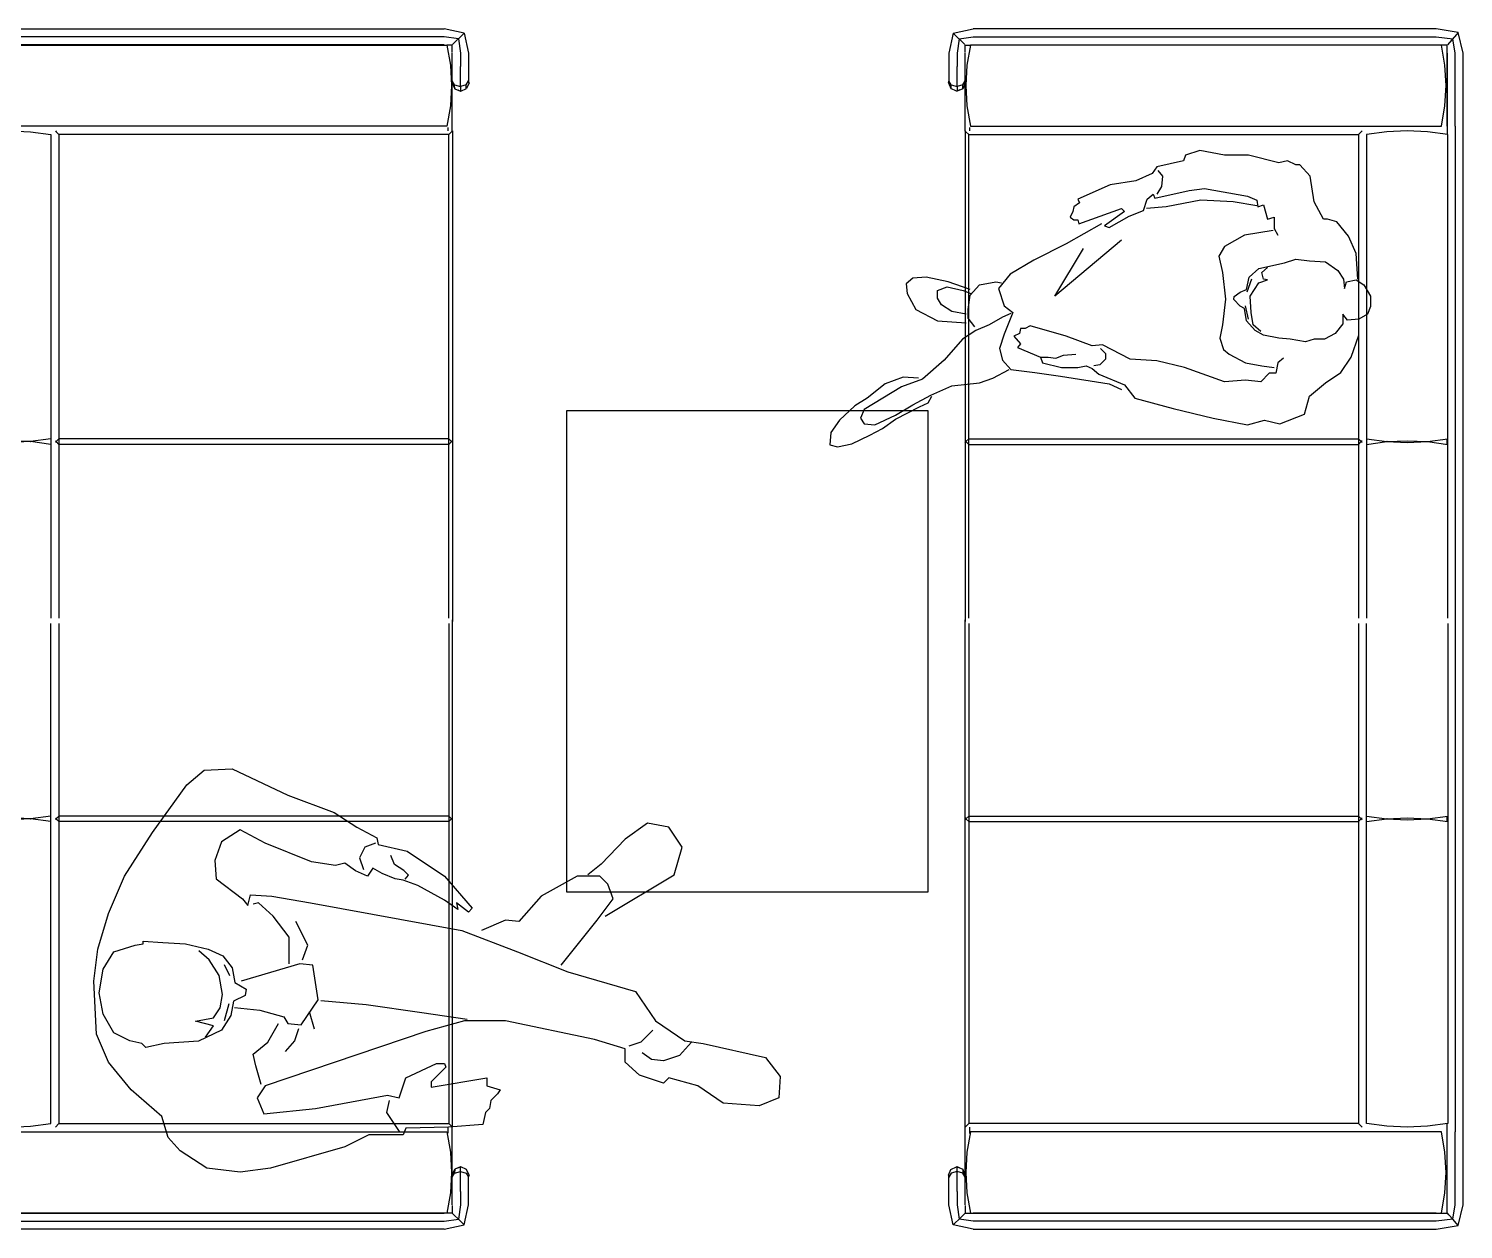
# Model space of a CAD drawing. Header units: millimetres. Extents: x 1531071 to 1560283, y -701792 to -691067.
# Drawn here: x 1545636.6 to 1545875, y -696972 to -696772.5 of the extents above; entities that cross this region are included whole.
import ezdxf

# ---------------------------------------------------------------- set-up
doc = ezdxf.new("R2010")
doc.units = ezdxf.units.MM
doc.header["$LTSCALE"] = 20
doc.header["$MEASUREMENT"] = 0
doc.layers.add('mebel', color=21, linetype='Continuous')
doc.layers.add('PLEPO', color=8, linetype='Continuous')
doc.layers.add('wall ext', color=30, linetype='Continuous', lineweight=30)

# ---------------------------------------------------------------- blocks, each defined once
blk = doc.blocks.new('werr')
at = {"layer": 'mebel'}
for p, q in [((1475475.3, -813349.8), (1475511.7, -813343.3)), ((1475511.7, -813343.3), (1476281.1, -813343.3)), ((1476314.3, -813350.7), (1476281.1, -813343.3)), ((1475466.6, -813383.8), (1475475.3, -813349.8)), ((1475475.3, -813349.8), (1475477.9, -813352.8)), ((1475477.9, -813352.8), (1475493, -813370.2)), ((1475480.1, -813383.9), (1475484.2, -813360)), ((1475511.6, -813356.8), (1475484.2, -813360)), ((1476281, -813356.8), (1475511.6, -813356.8)), ((1476304.7, -813360.2), (1476281, -813356.8)), ((1476311.5, -813353.5), (1476295.2, -813369.8)), ((1476304.7, -813360.2), (1476308.1, -813383.9)), ((1476311.5, -813353.5), (1476314.3, -813350.7)), ((1476314.3, -813350.7), (1476321.6, -813383.9)), ((1475466.6, -813505.5), (1475466.6, -813383.8)), ((1475480.1, -813505.5), (1475480.1, -813383.9)), ((1475493.6, -813383.9), (1475493.6, -813505.5)), ((1475493.7, -813370.4), (1475502.8, -813370.4)), ((1475493.7, -813505.5), (1475493.7, -813370.4)), ((1475497.1, -813404.1), (1475502.8, -813370.4)), ((1475502.8, -813370.4), (1476285.7, -813370.4)), ((1476281, -813370.3), (1475511.6, -813370.3)), ((1476294.6, -813370.4), (1476285.7, -813370.4)), ((1476285.7, -813370.4), (1476291.5, -813404.1)), ((1476294.6, -813382.8), (1476294.6, -813370.4)), ((1476294.6, -813430), (1476294.6, -813383.8)), ((1476308.1, -813383.9), (1476308.1, -813406.4)), ((1476321.6, -813383.9), (1476321.6, -813395.1)), ((1475495.2, -813437.9), (1475497.1, -813404.1)), ((1476291.5, -813404.1), (1476293.4, -813437.9)), ((1476308.1, -813439.6), (1476308.1, -813406.4)), ((1476321.6, -813395.1), (1476321.6, -813406.4)), ((1476321.6, -813406.4), (1476321.6, -813430)), ((1475497.1, -813471.7), (1475495.2, -813437.9)), ((1476293.4, -813437.9), (1476291.5, -813471.7)), ((1476294.6, -813430), (1476294.6, -813433.4)), ((1476298.5, -813436.8), (1476294.6, -813430)), ((1476294.6, -813433.4), (1476298.6, -813443)), ((1476294.6, -813433.5), (1476298.6, -813443)), ((1476294.6, -813513), (1476294.6, -813433.5)), ((1476298.5, -813436.8), (1476308.1, -813439.6)), ((1476298.6, -813443), (1476298.5, -813436.8)), ((1476317.6, -813436.8), (1476308.1, -813439.6)), ((1476317.6, -813436.8), (1476321.6, -813430)), ((1476317.7, -813442.9), (1476317.6, -813436.8)), ((1476322.4, -813433.4), (1476318.5, -813442.9)), ((1476321.6, -813430), (1476321.6, -813433.4)), ((1476322.4, -813433.4), (1476321.6, -813431.3)), ((1476321.6, -813433.4), (1476322.4, -813433.4)), ((1476298.6, -813443), (1476308.1, -813446.9)), ((1476303.8, -813445.1), (1476308.1, -813446.9)), ((1476308.1, -813439.6), (1476308.1, -813446.9)), ((1476308.1, -813446.9), (1476308.2, -813446.9)), ((1476308.1, -813446.9), (1476309, -813446.9)), ((1476309, -813446.9), (1476318.5, -813442.9)), ((1476318.5, -813442.9), (1476317.7, -813442.9)), ((1475502.8, -813505.5), (1475497.1, -813471.7)), ((1476291.5, -813471.7), (1476285.7, -813505.5)), ((1475466.6, -815176.2), (1475466.6, -813505.5)), ((1475480.1, -813505.5), (1475480.1, -815176.2)), ((1475493.7, -813505.5), (1475493.7, -813518.8)), ((1476285.7, -813505.5), (1475502.8, -813505.5)), ((1476287.4, -813507.7), (1476287.4, -813513)), ((1475492.3, -813519), (1475526.1, -813514.5)), ((1475492.3, -814322.6), (1475492.3, -813519)), ((1475526.1, -813514.5), (1475559.9, -813513)), ((1475559.9, -813513), (1475593.7, -813514.5)), ((1475593.7, -813514.5), (1475627.5, -813519)), ((1475627.5, -813519), (1475627.5, -814322.6)), ((1475634.9, -813513), (1475636.4, -813514.5)), ((1475636.4, -813514.5), (1475640.9, -813519)), ((1476288.7, -813519), (1475640.9, -813519)), ((1475640.9, -813519), (1475640.9, -814322.6)), ((1476288.7, -813519), (1476293.2, -813514.5)), ((1476288.7, -814322.6), (1476288.7, -813519)), ((1476293.2, -813514.5), (1476294.7, -813513)), ((1476294.7, -813513), (1476294.7, -814328.5)), ((1475526.1, -814029.4), (1475492.3, -814024.9)), ((1475526.1, -814029.5), (1475492.3, -814034)), ((1475493.7, -814033.8), (1475493.7, -814025.1)), ((1475559.9, -814028), (1475526.1, -814029.5)), ((1475559.9, -814030.9), (1475526.1, -814029.4)), ((1475593.7, -814029.5), (1475559.9, -814028)), ((1475593.7, -814029.4), (1475559.9, -814030.9)), ((1475593, -814029.5), (1475593.7, -814029.4)), ((1475593.7, -814029.5), (1475593, -814029.5)), ((1475627.5, -814024.9), (1475593.7, -814029.4)), ((1475627.4, -814034), (1475593.7, -814029.5)), ((1475634.9, -814028), (1475636.4, -814029.5)), ((1475636.4, -814029.4), (1475634.9, -814030.9)), ((1475640.9, -814024.9), (1475636.4, -814029.4)), ((1475636.4, -814029.5), (1475640.9, -814034)), ((1476288.7, -814024.9), (1475640.9, -814024.9)), ((1476288.7, -814034), (1475640.9, -814034)), ((1476293.2, -814029.4), (1476288.7, -814024.9)), ((1476293.2, -814029.5), (1476288.7, -814034)), ((1476294.7, -814028), (1476293.2, -814029.5)), ((1476294.7, -814030.9), (1476293.2, -814029.4)), ((1475492.3, -814331.6), (1475492.3, -815162.7)), ((1475627.4, -815162.7), (1475627.4, -814331.6)), ((1475640.9, -814331.6), (1475640.9, -815162.7)), ((1476288.7, -814331.6), (1476288.7, -815162.7)), ((1476294.7, -815168.7), (1476294.7, -814325.6)), ((1475526.1, -814656.2), (1475492.3, -814651.7)), ((1475493.7, -814660.6), (1475493.7, -814651.9)), ((1475559.9, -814654.8), (1475526.1, -814656.3)), ((1475593.7, -814656.3), (1475559.9, -814654.8)), ((1475627.5, -814651.7), (1475593.7, -814656.2)), ((1475634.9, -814654.8), (1475636.4, -814656.3)), ((1475640.9, -814651.7), (1475636.4, -814656.2)), ((1476288.7, -814651.7), (1475640.9, -814651.7)), ((1476293.2, -814656.2), (1476288.7, -814651.7)), ((1476294.7, -814654.8), (1476293.2, -814656.3)), ((1475526.1, -814656.3), (1475492.3, -814660.7)), ((1475559.9, -814657.7), (1475526.1, -814656.2)), ((1475593.7, -814656.2), (1475559.9, -814657.7)), ((1475593, -814656.2), (1475593.7, -814656.2)), ((1475593.7, -814656.3), (1475593, -814656.2)), ((1475627.4, -814660.7), (1475593.7, -814656.3)), ((1475636.4, -814656.2), (1475634.9, -814657.7)), ((1475636.4, -814656.3), (1475640.9, -814660.7)), ((1476288.7, -814660.7), (1475640.9, -814660.7)), ((1476293.2, -814656.3), (1476288.7, -814660.7)), ((1476294.7, -814657.7), (1476293.2, -814656.2)), ((1475466.6, -815297.9), (1475466.6, -815176.3)), ((1475480.1, -815297.9), (1475480.1, -815176.3)), ((1475492.3, -815162.7), (1475526.1, -815167.2)), ((1475493.6, -815297.8), (1475493.6, -815176.3)), ((1475493.7, -815176.2), (1475493.7, -815162.9)), ((1475493.7, -815311.4), (1475493.7, -815176.2)), ((1475497.1, -815210), (1475502.8, -815176.2)), ((1475502.8, -815176.2), (1476285.7, -815176.2)), ((1475526.1, -815167.2), (1475559.9, -815168.7)), ((1475559.9, -815168.7), (1475593.7, -815167.2)), ((1475593.7, -815167.2), (1475627.4, -815162.7)), ((1475634.9, -815168.7), (1475640.9, -815162.7)), ((1475640.9, -815162.7), (1476288.7, -815162.7)), ((1476285.7, -815176.2), (1476291.5, -815210)), ((1476287.4, -815178.5), (1476286.1, -815178.5)), ((1476287.4, -815168.7), (1476287.4, -815178.5)), ((1476288.7, -815162.7), (1476294.7, -815168.7)), ((1476294.6, -815248.2), (1476294.6, -815168.7)), ((1475495.2, -815243.8), (1475497.1, -815210)), ((1476291.5, -815210), (1476293.4, -815243.8)), ((1475497.1, -815277.6), (1475495.2, -815243.8)), ((1476293.4, -815243.8), (1476291.5, -815277.6)), ((1476294.6, -815248.3), (1476298.6, -815238.7)), ((1476294.6, -815251.7), (1476298.5, -815245)), ((1476294.6, -815297.9), (1476294.6, -815248.3)), ((1476298.6, -815238.7), (1476298.5, -815245)), ((1476298.5, -815245), (1476308.1, -815242.2)), ((1476308.1, -815234.8), (1476298.6, -815238.7)), ((1476303.9, -815236.5), (1476308.1, -815234.8)), ((1476308.1, -815234.8), (1476308.2, -815234.8)), ((1476309, -815234.8), (1476308.1, -815234.8)), ((1476308.1, -815242.2), (1476308.1, -815234.8)), ((1476308.1, -815242.2), (1476317.6, -815245)), ((1476308.1, -815275.3), (1476308.1, -815242.2)), ((1476318.5, -815238.8), (1476309, -815234.8)), ((1476317.6, -815245), (1476321.6, -815251.7)), ((1476318.5, -815238.8), (1476317.7, -815238.8)), ((1476322.4, -815248.4), (1476318.5, -815238.8)), ((1476322.4, -815248.4), (1476321.6, -815250.4)), ((1476321.6, -815248.4), (1476322.4, -815248.4)), ((1476321.6, -815251.7), (1476321.6, -815248.4)), ((1476321.6, -815297.8), (1476321.6, -815251.7)), ((1475475.3, -815332), (1475466.6, -815297.9)), ((1475484.2, -815321.7), (1475480.1, -815297.9)), ((1475502.8, -815311.4), (1475497.1, -815277.6)), ((1476291.5, -815277.6), (1476285.7, -815311.4)), ((1476294.6, -815298.9), (1476294.6, -815311.4)), ((1476308.1, -815297.9), (1476304.7, -815321.5)), ((1476308.1, -815275.3), (1476308.1, -815297.9)), ((1476314.3, -815331), (1476321.6, -815297.8)), ((1475477.9, -815329), (1475484.2, -815321.7)), ((1475490.4, -815314.5), (1475484.2, -815321.7)), ((1475484.2, -815321.7), (1475511.6, -815324.9)), ((1475490.4, -815314.5), (1475493, -815311.5)), ((1476294.6, -815311.4), (1475493.7, -815311.4)), ((1476285.7, -815311.4), (1475502.8, -815311.4)), ((1475511.6, -815311.4), (1476281, -815311.4)), ((1476281, -815324.9), (1476304.7, -815321.5)), ((1476298, -815314.7), (1476295.2, -815311.9)), ((1476304.7, -815321.5), (1476298, -815314.7)), ((1476304.7, -815321.5), (1476311.5, -815328.2)), ((1475475.3, -815332), (1475477.9, -815329)), ((1475511.7, -815338.4), (1475475.3, -815332)), ((1475511.6, -815324.9), (1476281, -815324.9)), ((1476281.1, -815338.4), (1475511.7, -815338.4)), ((1476281.1, -815338.4), (1476314.3, -815331)), ((1476314.3, -815331), (1476311.5, -815328.2))]:
    blk.add_line(p, q, dxfattribs=at)

msp = doc.modelspace()

# ---------------------------------------------------------------- linework, layer by layer
at = {"ltscale": 0.5}
msp.add_lwpolyline([(1545786.03, -696835.91), (1545786.03, -696915.91), (1545726.03, -696915.91), (1545726.03, -696835.91)], close=True, dxfattribs=at)
at = {"layer": 'PLEPO', "color": 1}
for p, q in [((1545824.25, -696796.01, -45.43), (1545825.04, -696796.96, -45.43)), ((1545824.88, -696798.7, -45.43), (1545824.09, -696799.97, -45.43)), ((1545825.04, -696796.96, -45.43), (1545824.88, -696798.7, -45.43)), ((1545839.83, -696814.05, -45.43), (1545839.06, -696816.23, -45.43)), ((1545838.75, -696818.49, -45.43), (1545839.29, -696820.74, -45.43)), ((1545804.76, -696827.03, -45.43), (1545806.03, -696827.03, -45.43)), ((1545806.03, -696827.03, -45.43), (1545807.3, -696827.19, -45.43)), ((1545807.3, -696827.19, -45.43), (1545808.57, -696826.72, -45.43)), ((1545808.57, -696826.72, -45.43), (1545810.62, -696826.56, -45.43)), ((1545815.54, -696827.35, -45.43), (1545814.59, -696828.3, -45.43)), ((1545814.74, -696825.61, -45.43), (1545815.54, -696826.4, -45.43)), ((1545815.54, -696826.4, -45.43), (1545815.54, -696827.35, -45.43)), ((1545814.59, -696828.3, -45.43), (1545813.63, -696828.46, -45.43)), ((1545697.36, -696911.33, -45.43), (1545696.8, -696909.87, -45.43)), ((1545698.93, -696912.33, -45.43), (1545697.36, -696911.33, -45.43)), ((1545699.71, -696913.11, -45.43), (1545698.93, -696912.33, -45.43)), ((1545699.15, -696913.79, -45.43), (1545699.71, -696913.11, -45.43)), ((1545670.04, -696929.82, -45.43), (1545669.15, -696928.03, -45.43)), ((1545669.15, -696937.27, -45.43), (1545669.89, -696934.44, -45.43)), ((1545692.67, -696934.68, -45.43), (1545685.17, -696934.02, -45.43)), ((1545701.94, -696936, -45.43), (1545692.67, -696934.68, -45.43)), ((1545709.44, -696937.1, -45.43), (1545701.94, -696936, -45.43))]:
    msp.add_line(p, q, dxfattribs=at)
at = {"layer": 'PLEPO', "color": 1, "elevation": -45.43}
for points in [[(1545857.52, -696814.05), (1545857.2, -696809.78), (1545855.93, -696806.93), (1545854.03, -696804.56), (1545852.45, -696804.08), (1545851.81, -696804.08), (1545850.23, -696801.23), (1545849.6, -696796.96), (1545847.85, -696795.06), (1545847.22, -696795.06), (1545845.79, -696794.43), (1545844.37, -696794.74), (1545839.3, -696793.48), (1545835.34, -696793.48), (1545831.22, -696792.69), (1545828.84, -696793.48), (1545828.53, -696794.43), (1545824.09, -696795.38), (1545823.3, -696796.49), (1545820.6, -696797.75), (1545816.33, -696798.38), (1545810.94, -696800.76), (1545811.26, -696801.39), (1545810.31, -696802.03), (1545810.15, -696802.82), (1545809.67, -696803.77), (1545810.31, -696804.24), (1545810.94, -696804.24), (1545811.1, -696804.87), (1545818.23, -696802.34), (1545818.7, -696802.82), (1545815.38, -696805.19), (1545816.17, -696805.51), (1545819.5, -696803.61), (1545821.87, -696802.66), (1545822.51, -696800.76), (1545823.46, -696799.97), (1545823.77, -696800.6), (1545829.48, -696799.33), (1545832.01, -696799.02), (1545839.14, -696800.28), (1545840.72, -696800.92), (1545840.88, -696802.03), (1545841.83, -696801.71), (1545842.47, -696804.08), (1545843.58, -696803.77), (1545843.58, -696805.67), (1545844.21, -696806.77)], [(1545840.72, -696801.87), (1545836.76, -696801.23), (1545831.38, -696800.92), (1545825.67, -696802.03), (1545822.35, -696802.34)], [(1545814.9, -696804.87), (1545809.04, -696808.2), (1545803.65, -696810.89), (1545799.69, -696813.26), (1545797.79, -696815.64), (1545798.74, -696818.49), (1545800.17, -696819.59), (1545798.74, -696823.23), (1545797.95, -696825.61), (1545798.43, -696827.51), (1545799.85, -696829.09), (1545803.81, -696829.57), (1545808.09, -696830.2), (1545816.17, -696831.47), (1545818.23, -696832.42)], [(1545843.42, -696805.98), (1545838.66, -696806.77), (1545835.34, -696808.67), (1545834.39, -696810.26), (1545835.02, -696812.95), (1545835.5, -696817.38), (1545835.02, -696821.65), (1545834.55, -696823.87), (1545835.18, -696825.77), (1545836.13, -696826.56), (1545838.82, -696827.98), (1545841.52, -696828.46), (1545843.58, -696828.77)], [(1545818.23, -696807.57), (1545807.14, -696816.9), (1545811.89, -696808.99)], [(1545841.36, -696822.76), (1545840.09, -696821.65), (1545839.77, -696819.59), (1545839.61, -696816.9), (1545841.04, -696814.69), (1545842.47, -696814.21), (1545841.83, -696814.05), (1545841.52, -696812.95), (1545842.47, -696812.16)], [(1545793.04, -696815.8), (1545789.4, -696814.53), (1545785.75, -696813.74), (1545783.54, -696813.9), (1545782.43, -696814.85), (1545782.58, -696816.43), (1545784.01, -696819.12), (1545787.65, -696821.02), (1545792.41, -696821.34)], [(1545792.41, -696819.91), (1545790.03, -696819.44), (1545788.29, -696818.33), (1545787.65, -696817.22), (1545787.65, -696815.95), (1545789.24, -696815.32), (1545791.93, -696815.95), (1545793.2, -696816.43)], [(1545793.83, -696821.97), (1545792.72, -696820.54), (1545792.72, -696819.12), (1545793.04, -696816.75), (1545794.62, -696815), (1545797.32, -696814.53), (1545798.27, -696814.69)], [(1545799.85, -696819.75), (1545798.43, -696820.39), (1545796.21, -696821.65), (1545793.99, -696822.6), (1545791.77, -696824.03), (1545788.76, -696827.51), (1545785.12, -696830.67), (1545781.63, -696831.94), (1545775.46, -696835.74), (1545774.82, -696837.16), (1545775.46, -696838.11), (1545777.2, -696838.27), (1545780.68, -696836.69), (1545783.54, -696834.95), (1545786.55, -696833.36), (1545790.03, -696831.78), (1545794.62, -696831.31), (1545796.84, -696830.52), (1545799.54, -696829.09)], [(1545845.16, -696827.19), (1545844.21, -696827.98), (1545843.89, -696829.72), (1545842.78, -696829.72), (1545841.36, -696831.15), (1545838.82, -696830.83), (1545835.34, -696831.15), (1545828.68, -696828.77), (1545824.09, -696827.67), (1545819.65, -696827.35), (1545815.06, -696824.98), (1545813.32, -696825.13), (1545809.04, -696823.55), (1545803.02, -696821.81), (1545802.23, -696822.29), (1545801.44, -696822.29), (1545801.28, -696823.08), (1545800.33, -696823.55), (1545801.44, -696824.82), (1545800.96, -696825.45), (1545804.76, -696827.03), (1545805.08, -696827.98), (1545808.25, -696828.77), (1545810.94, -696828.77), (1545812.37, -696828.46), (1545813.32, -696828.93), (1545814.43, -696829.88), (1545818.7, -696831.62), (1545820.45, -696833.84), (1545826.78, -696835.58), (1545833.44, -696837.16), (1545839.14, -696838.27), (1545841.99, -696837.48), (1545844.53, -696838.11), (1545848.64, -696836.53), (1545849.44, -696833.52), (1545852.13, -696831.31), (1545854.66, -696829.57), (1545856.41, -696827.03), (1545857.67, -696823.39), (1545857.67, -696821.18)], [(1545784.49, -696830.52), (1545781.95, -696830.36), (1545778.94, -696831.47), (1545775.93, -696833.84), (1545773.87, -696835.11), (1545771.34, -696837.48), (1545769.91, -696839.54), (1545769.75, -696841.6), (1545771.02, -696841.91), (1545773.4, -696841.44), (1545776.41, -696840.01), (1545778.47, -696838.9), (1545780.68, -696837.32), (1545784.64, -696835.26), (1545786.07, -696834.63), (1545786.7, -696833.52)], [(1545732.39, -696919.91), (1545743.86, -696913.07), (1545745.18, -696908.44), (1545742.98, -696905.14), (1545739.45, -696904.47), (1545735.7, -696907.12), (1545731.72, -696911.31), (1545729.52, -696913.07)], [(1545694.21, -696907.78), (1545692.45, -696908.44), (1545691.56, -696910.21), (1545692.23, -696912.19)], [(1545725.1, -696928.06), (1545731.06, -696920.57), (1545733.71, -696917.04), (1545732.83, -696914.62), (1545731.5, -696913.29), (1545727.75, -696913.29), (1545721.79, -696916.6), (1545718.04, -696920.79), (1545715.84, -696920.57), (1545711.86, -696922.33)], [(1545679.87, -696927.84), (1545679.87, -696923.43), (1545677.22, -696919.91), (1545674.8, -696917.7), (1545673.91, -696917.92)], [(1545682.08, -696927.18), (1545682.96, -696924.76), (1545680.97, -696920.79)], [(1545666, -696940.01), (1545667.3, -696938.14), (1545664.32, -696937.4), (1545667.3, -696936.84), (1545668.42, -696935.16), (1545668.79, -696932.93), (1545668.24, -696929.77), (1545666.56, -696927.16), (1545664.88, -696925.67)], [(1545670.82, -696935.12), (1545675.02, -696935.56), (1545678.99, -696936.66), (1545679.65, -696937.76), (1545681.86, -696937.98), (1545684.72, -696933.8), (1545683.84, -696928.06), (1545681.64, -696927.84), (1545671.93, -696930.71)], [(1545683.18, -696935.78), (1545684.06, -696938.65)], [(1545675.24, -696947.91), (1545674.35, -696944.82), (1545673.91, -696942.83), (1545676.34, -696940.85), (1545678.11, -696937.76)], [(1545681.41, -696938.65), (1545680.75, -696940.63), (1545679.21, -696942.39)], [(1545740.33, -696938.87), (1545738.34, -696940.85), (1545736.36, -696941.51)], [(1545746.73, -696940.85), (1545744.74, -696943.06), (1545742.09, -696943.94), (1545740.11, -696943.72), (1545738.56, -696942.61)], [(1545696.52, -696950.55), (1545696.08, -696952.53), (1545698.19, -696955.73)]]:
    msp.add_lwpolyline(points, dxfattribs=at)
for points in [[(1545836.95, -696816.96), (1545837.93, -696816.25), (1545838.98, -696815.8), (1545839.46, -696813.74), (1545841.04, -696812.31), (1545845.32, -696811.36), (1545847.22, -696810.73), (1545849.44, -696811.05), (1545852.13, -696811.21), (1545854.19, -696812.63), (1545855.14, -696814.05), (1545855.3, -696815.64), (1545855.61, -696814.53), (1545857.2, -696814.21), (1545858.47, -696815), (1545859.58, -696816.9), (1545859.58, -696818.64), (1545859.1, -696819.91), (1545857.67, -696820.7), (1545855.77, -696820.86), (1545854.98, -696819.91), (1545854.98, -696821.49), (1545853.71, -696823.08), (1545851.97, -696824.03), (1545850.23, -696824.03), (1545848.8, -696824.5), (1545846.27, -696824.03), (1545844.37, -696823.87), (1545841.83, -696823.39), (1545840.41, -696822.6), (1545838.98, -696821.02), (1545838.66, -696818.96), (1545837.96, -696818.57), (1545836.91, -696817.47)], [(1545648.1, -696925.42), (1545649.86, -696919.47), (1545652.51, -696913.29), (1545657.14, -696906.02), (1545662.88, -696898.08), (1545665.75, -696895.66), (1545670.38, -696895.43), (1545679.65, -696899.84), (1545687.37, -696902.71), (1545691.12, -696905.14), (1545694.43, -696906.9), (1545694.65, -696908), (1545699.51, -696909.1), (1545705.69, -696913.29), (1545710.32, -696918.58), (1545709.66, -696919.24), (1545707.67, -696917.7), (1545707.89, -696918.8), (1545705.69, -696917.26), (1545701.27, -696914.84), (1545698.85, -696913.95), (1545697.52, -696913.73), (1545695.32, -696912.85), (1545693.77, -696911.97), (1545692.89, -696913.29), (1545690.9, -696912.41), (1545689.14, -696911.09), (1545687.59, -696911.53), (1545683.62, -696910.87), (1545675.9, -696907.78), (1545671.71, -696905.58), (1545668.62, -696907.56), (1545667.51, -696910.65), (1545667.73, -696913.73), (1545672.15, -696917.04), (1545673.03, -696918.14), (1545673.47, -696916.38), (1545677, -696916.6), (1545683.4, -696917.7), (1545708.56, -696922.33), (1545717.82, -696925.86), (1545726.21, -696929.17), (1545737.46, -696932.47), (1545740.77, -696937.32), (1545745.62, -696940.63), (1545748.71, -696941.07), (1545759.07, -696943.4), (1545761.51, -696946.58), (1545761.29, -696950.11), (1545757.98, -696951.43), (1545752.02, -696950.99), (1545747.83, -696948.13), (1545742.98, -696946.8), (1545742.09, -696947.68), (1545738.12, -696946.36), (1545735.7, -696944.16), (1545735.7, -696941.95), (1545730.62, -696940.41), (1545715.84, -696937.32), (1545709, -696937.32), (1545702.6, -696939.09), (1545675.9, -696948.13), (1545674.57, -696950.11), (1545675.68, -696952.76), (1545684.28, -696951.87), (1545696.2, -696949.67), (1545698.18, -696950.11), (1545699.29, -696946.8), (1545704.36, -696944.38), (1545705.69, -696944.38), (1545705.91, -696945.04), (1545703.48, -696947.46), (1545703.48, -696948.35), (1545712.75, -696946.8), (1545712.75, -696948.13), (1545714.95, -696948.79), (1545714.51, -696949.45), (1545713.41, -696950.55), (1545713.19, -696951.87), (1545712.53, -696952.54), (1545712.09, -696954.52), (1545706.35, -696954.96), (1545699.29, -696955.18), (1545698.85, -696956.28), (1545693.11, -696956.28), (1545689.14, -696958.27), (1545676.78, -696961.79), (1545671.71, -696962.46), (1545666.19, -696961.79), (1545661.78, -696958.93), (1545659.79, -696956.72), (1545658.69, -696953.2), (1545653.61, -696948.79), (1545649.86, -696944.16), (1545647.88, -696939.53), (1545647.43, -696930.71)], [(1545672.59, -696933.13), (1545670.63, -696934.03), (1545670.16, -696936.44), (1545668.62, -696938.87), (1545664.83, -696940.7), (1545659.13, -696941.07), (1545656.04, -696941.73), (1545655.38, -696941.07), (1545653.39, -696940.63), (1545650.74, -696939.31), (1545648.98, -696936.22), (1545648.32, -696932.69), (1545648.98, -696928.72), (1545650.74, -696925.86), (1545654.27, -696924.76), (1545655.6, -696924.54), (1545655.6, -696924.1), (1545658.91, -696924.32), (1545662.66, -696924.54), (1545666.41, -696925.42), (1545668.84, -696926.52), (1545670.38, -696928.5), (1545670.86, -696930.93), (1545672.73, -696932.07)]]:
    msp.add_lwpolyline(points, close=True, dxfattribs=at)

# ---------------------------------------------------------------- block references
at = {"layer": 'wall ext', "color": 0, "lineweight": -3, "xscale": 0.1, "yscale": 0.1, "zscale": 0.1}
msp.add_blockref('werr', (1398077.53, -615438.12), dxfattribs=at)
at = {"layer": 'wall ext', "color": 0, "lineweight": -3, "xscale": -0.1, "yscale": 0.1, "zscale": 0.1, "rotation": 359.9999999999959}
msp.add_blockref('werr', (1693421.69, -615438.12), dxfattribs=at)

doc.saveas('drawing.dxf')
